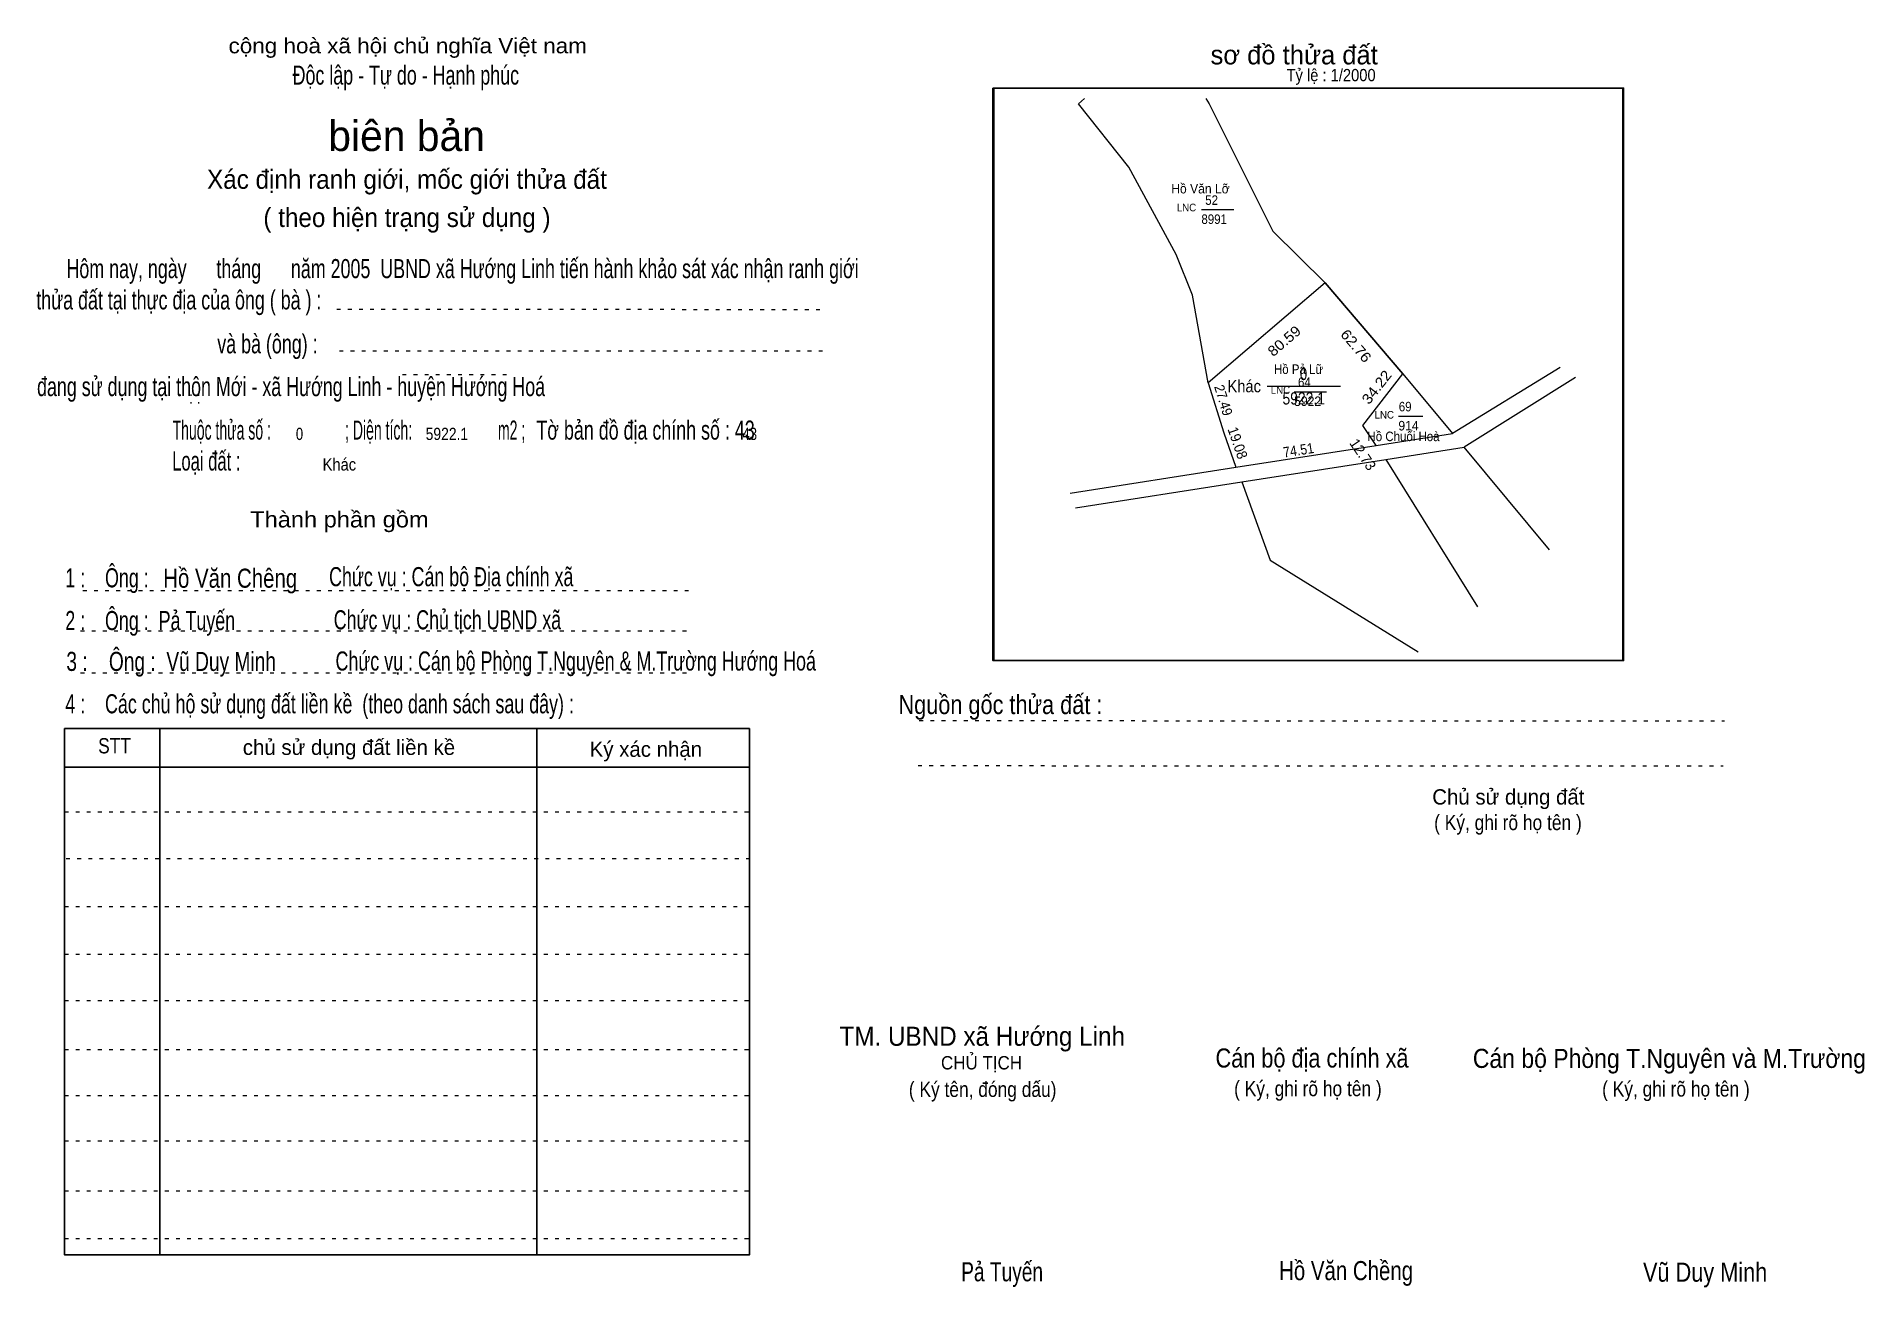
# Model space of a CAD drawing. Header units: centimetres. Extents: x -1.5 to 46.4, y -3.9 to 28.9.
import ezdxf
from ezdxf.enums import TextEntityAlignment as Align

# ---------------------------------------------------------------- set-up
doc = ezdxf.new("R2010")
doc.units = ezdxf.units.CM
doc.header["$LTSCALE"] = 0.16
doc.linetypes.add('DOTTED', pattern=[1.5, 0.3, -1.2])
for name, color, linetype, lineweight in [('15', 7, 'Continuous', 13), ('2', 7, 'Continuous', 25), ('22', 7, 'Continuous', 13), ('33', 7, 'Continuous', 13), ('5', 7, 'DOTTED', 13)]:
    doc.layers.add(name, color=color, linetype=linetype, lineweight=lineweight)
for name, color, linetype in [('16', 7, 'Continuous'), ('34', 7, 'Continuous'), ('51', 7, 'Continuous')]:
    doc.layers.add(name, color=color, linetype=linetype)

msp = doc.modelspace()

# ---------------------------------------------------------------- linework, layer by layer
at = {"layer": '15'}
for p, q in [((29.02, 24.34), (29.87, 24.34)), ((31.45, 19.56), (32.3, 19.56)), ((34.18, 18.92), (34.82, 18.92))]:
    msp.add_line(p, q, dxfattribs=at)
at = {"layer": '2'}
msp.add_lwpolyline([(23.56, 27.52), (40.06, 27.52), (40.06, 12.52), (23.56, 12.52)], close=True, dxfattribs=at)
at = {"layer": '22'}
for p, q in [((32.26, 22.42), (29.2, 19.8)), ((32.26, 22.42), (34.3, 20.03)), ((38.42, 20.2), (35.6, 18.47)), ((34.3, 20.03), (35.6, 18.47)), ((38.82, 19.94), (35.9, 18.11)), ((33.85, 17.79), (36.25, 13.93)), ((38.14, 15.42), (35.9, 18.11)), ((25.58, 16.91), (29.92, 17.59))]:
    msp.add_line(p, q, dxfattribs=at)
for points in [[(29.2, 19.8), (28.79, 22.09), (28.36, 23.16), (27.12, 25.45), (25.8, 27.11), (25.96, 27.25)], [(29.14, 27.25), (29.22, 27.11), (30.89, 23.77), (32.26, 22.42)], [(29.2, 19.8), (29.61, 18.49), (29.92, 17.59)], [(33.6, 18.16), (33.25, 18.68), (34.3, 20.03)], [(29.92, 17.59), (33.6, 18.16), (35.6, 18.47)], [(25.72, 16.52), (30.08, 17.2), (33.85, 17.79), (35.9, 18.11)], [(30.08, 17.2), (30.82, 15.15), (34.7, 12.75)]]:
    msp.add_lwpolyline(points, dxfattribs=at)
msp.add_lwpolyline([(34.3, 20.03), (32.26, 22.42), (29.2, 19.8), (29.61, 18.49), (29.92, 17.59), (33.6, 18.16), (33.25, 18.68)], close=True, dxfattribs=at)
at = {"layer": '33'}
msp.add_line((30.74, 19.71), (32.66, 19.71), dxfattribs=at)
at = {"layer": '5'}
for p, q in [((6.37, 21.73), (19.21, 21.72)), ((6.44, 20.64), (19.25, 20.64)), ((8.09, 20.02), (10.86, 20.02)), ((-0.28, 14.36), (15.72, 14.36)), ((-0.34, 13.3), (15.66, 13.3)), ((-0.34, 12.2), (15.66, 12.2)), ((21.63, 10.95), (42.72, 10.94)), ((21.6, 9.77), (42.69, 9.76)), ((-0.76, 8.56), (17.18, 8.56)), ((-0.72, 7.34), (17.22, 7.34)), ((-0.76, 6.08), (17.18, 6.08)), ((-0.76, 4.83), (17.18, 4.83)), ((-0.76, 3.62), (17.18, 3.62)), ((-0.76, 2.33), (17.18, 2.33)), ((-0.76, 1.13), (17.18, 1.13)), ((-0.76, -0.06), (17.18, -0.06)), ((-0.76, -1.37), (17.18, -1.37)), ((-0.76, -2.62), (17.18, -2.62))]:
    msp.add_line(p, q, dxfattribs=at)
at = {"layer": '5', "linetype": 'Continuous', "lineweight": 25}
for p, q in [((1.74, 10.74), (1.74, -3.05)), ((11.61, 10.74), (11.61, -3.05)), ((-0.76, 9.73), (17.18, 9.73))]:
    msp.add_line(p, q, dxfattribs=at)
for points in [[(23.58, 27.52), (40.08, 27.52), (40.08, 12.52), (23.58, 12.52)], [(-0.76, 10.74), (17.18, 10.74), (17.18, -3.05), (-0.76, -3.05)]]:
    msp.add_lwpolyline(points, close=True, dxfattribs=at)

# ---------------------------------------------------------------- texts
at = {"layer": '15'}
for s, width, p in [('52', 0.9, (29.12, 24.46)), ('8991', 0.9, (29.02, 23.96)), ('64', 0.9, (31.55, 19.69)), ('5922', 0.95, (31.45, 19.19)), ('69', 0.9, (34.19, 19.05)), ('914', 0.95, (34.18, 18.55))]:
    msp.add_text(s, height=0.25, dxfattribs=dict(at, width=width)).set_placement(p)
at = {"layer": '16'}
for s, width, p in [('Hồ Văn Lỡ', 0.95, (28.995, 24.76)), ('Hồ Pả Lữ', 0.9, (31.565, 20.03)), ('Hồ Chuối Hoà', 0.9, (34.315, 18.27))]:
    msp.add_text(s, height=0.25, dxfattribs=dict(at, width=width)).set_placement(p, align=Align.CENTER)
at = {"layer": '22', "width": 0.95}
for p in [(28.63, 24.29), (31.09, 19.51), (33.81, 18.86)]:
    msp.add_text('LNC', height=0.2, dxfattribs=at).set_placement(p, align=Align.CENTER)
at = {"layer": '33'}
for s, width, p in [('0', 0.8, (31.695, 19.87)), ('5922.1', 0.85, (31.7, 19.23))]:
    msp.add_text(s, height=0.32, dxfattribs=dict(at, width=width)).set_placement(p, align=Align.CENTER)
at = {"layer": '33', "width": 0.9}
msp.add_text('Khác', height=0.32, dxfattribs=at).set_placement((30.58, 19.55), align=Align.RIGHT)
at = {"layer": '34'}
for s, width, p in [(': : ', 0.85, (2.5, 19.25)), ('0', 0.8, (5.3, 18.3)), ('5922.1', 0.85, (8.7, 18.3)), ('43', 0.8, (17, 18.3)), ('Khác', 0.9, (6, 17.5))]:
    msp.add_text(s, height=0.32, dxfattribs=dict(at, width=width)).set_placement(p)
at = {"layer": '5'}
for s, height, width, p in [('cộng hoà xã hội chủ nghĩa Việt nam', 0.4, 1.1, (8.23, 28.43)), ('Độc lập - Tự do - Hạnh phúc', 0.5, 0.7, (8.18, 27.61)), ('Xác định ranh giới, mốc giới thửa đất', 0.5, 0.95, (8.21, 24.88)), ('( theo hiện trạng sử dụng )', 0.5, 0.95, (8.21, 23.88)), ('Thành phần gồm', 0.42, 1.1, (6.44, 16.01)), ('Hồ Văn Chêng', 0.5, 0.8, (3.58, 14.43)), ('Chức vụ : Cán bộ Địa chính xã', 0.5, 0.7, (9.37, 14.47)), ('Chức vụ : Chủ tịch UBND xã', 0.5, 0.7, (9.27, 13.34)), ('Chức vụ : Cán bộ Phòng T.Nguyên & M.Trường Hướng Hoá', 0.5, 0.7, (12.63, 12.26)), ('    Nguồn gốc thửa đất :', 0.5, 0.85, (23.44, 11.12)), ('( Ký, ghi rõ họ tên )', 0.4, 0.85, (37.05, 8.08)), ('CHỦ TỊCH', 0.35, 0.95, (23.26, 1.81)), ('( Ký tên, đóng dấu)', 0.4, 0.85, (23.29, 1.09)), ('( Ký, ghi rõ họ tên )', 0.4, 0.85, (31.81, 1.11)), ('( Ký, ghi rõ họ tên )', 0.4, 0.85, (41.45, 1.1)), ('Pả Tuyến', 0.5, 0.75, (23.8, -3.74)), ('Hồ Văn Chềng', 0.5, 0.8, (32.81, -3.71)), ('Vũ Duy Minh', 0.5, 0.85, (42.215, -3.75))]:
    msp.add_text(s, height=height, dxfattribs=dict(at, width=width)).set_placement(p, align=Align.CENTER)
msp.add_text('sơ đồ thửa đất', height=0.5, dxfattribs=at).set_placement((29.26, 28.14))
for s, height, p in [('biên bản', 0.8, (8.2, 25.87)), ('      chủ sử dụng đất liền kề', 0.4, (6.245, 10.05)), ('   Ký xác nhận', 0.4, (14.245, 10)), ('Chủ sử dụng đất', 0.4, (37.06, 8.75))]:
    msp.add_text(s, height=height, dxfattribs=at).set_placement(p, align=Align.CENTER)
for s, height, width, p in [('   Hôm nay, ngày      tháng      năm 2005  UBND xã Hướng Linh tiến hành khảo sát xác nhận ranh giới ', 0.5, 0.7, (-1.1, 22.54)), ('thửa đất tại thực địa của ông ( bà ) :                                       ', 0.5, 0.7, (-1.5, 21.72)), ('                                     và bà (ông) :', 0.5, 0.7, (-1.57, 20.57)), (' đang sử dụng tại thôn Mới - xã Hướng Linh - huyện Hướng Hoá', 0.5, 0.7, (-1.61, 19.45)), ('Thuộc thửa số :                   ; Diện tích:                      m2 ;                                            ', 0.5, 0.55, (2.07, 18.31)), ('Tờ bản đồ địa chính số : 43', 0.5, 0.7, (11.6, 18.31)), ('Loại đất :  ', 0.5, 0.65, (2.06, 17.5)), ('    1 :    Ông :                                                        ', 0.5, 0.7, (-1.26, 14.44)), ('    2 :    Ông :  Pả Tuyến', 0.5, 0.7, (-1.26, 13.32)), ('    3 :    Ông :  Vũ Duy Minh', 0.5, 0.75, (-1.27, 12.25)), ('    4 :    Các chủ hộ sử dụng đất liền kề  (theo danh sách sau đây) :', 0.5, 0.7, (-1.26, 11.14)), ('STT', 0.4, 0.85, (0.12, 10.09)), ('TM. UBND xã Hướng Linh', 0.5, 0.95, (19.54, 2.43)), ('Cán bộ địa chính xã  ', 0.5, 0.85, (29.39, 1.86)), ('Cán bộ Phòng T.Nguyên và M.Trường', 0.5, 0.9, (36.13, 1.85))]:
    msp.add_text(s, height=height, dxfattribs=dict(at, width=width)).set_placement(p)
at = {"layer": '51', "width": 0.9}
msp.add_text('Tỷ lệ : 1/2000', height=0.32, dxfattribs=at).set_placement((31.25, 27.7))
at = {"layer": '51'}
for s, height, rotation, width, p in [('80.59', 0.27, 40.531, 1.1, (31.2773, 20.7911)), ('62.76', 0.27, 310.489, 1.1, (32.9664, 20.6777)), ('34.22', 0.27, 51.955, 1.1, (33.7166, 19.6018)), ('27.49', 0.26, 287.268, 0.95, (29.4732, 19.3036)), ('19.08', 0.27, 289.119, 0.95, (29.8424, 18.1792)), ('74.51', 0.27, 8.824, 0.9, (31.5843, 17.9012))]:
    msp.add_text(s, height=height, rotation=rotation, dxfattribs=dict(at, width=width)).set_placement(p, align=Align.CENTER)
msp.add_text('12.73', height=0.27, rotation=304.077, dxfattribs=at).set_placement((33.1368, 17.8456), align=Align.CENTER)

doc.saveas('drawing.dxf')
